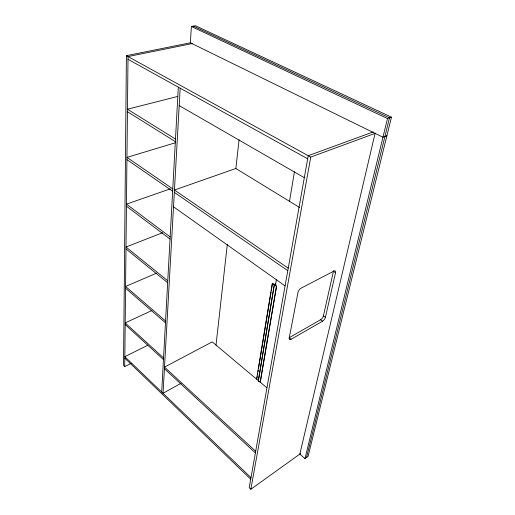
<?xml version="1.0" encoding="UTF-8"?>
<svg xmlns="http://www.w3.org/2000/svg" width="515" height="515" viewBox="0 0 515 515"><rect width="100%" height="100%" fill="white"/><g stroke="black" fill="none" stroke-linecap="round" stroke-linejoin="round"><path stroke-width="0.77" d="M190.788 42.713L126.4 55.684L123.529 365.45L124.727 366.609L131.119 363.365M124.727 366.609L128.029 56.579L192.443 43.524M161.691 392.024L178.319 87.164M180.179 88.194L163.03 393.306L181.093 383.282M375.087 133.366L299.846 454.088L304.996 458.633L308.086 456.387L391.471 117.137L195.423 25.75L191.38 26.497L190.357 42.797L382.954 137.222L386.9 135.735M215.997 345.179L227.321 244.451M288.22 268.186L174.456 190.029L235.857 168.495L239.089 139.726M256.605 379.053L272.293 283.34L274.36 284.55L275.628 283.92M256.805 378.931L257.191 376.562M257.449 374.978L257.712 373.394M257.97 371.817L258.227 370.234M258.491 368.65L271.083 291.928M271.341 290.351L272.512 283.231M258.227 381.319L274.283 284.763L275.589 284.113L274.328 284.795L258.266 381.351M275.345 285.78L276.407 279.433M289.436 201.687L294.458 171.695M260.165 382.04L276.542 286.115L274.688 284.789L275.956 284.151M260.23 382.709L276.542 286.115M373.072 131.969L308.221 155.697L249.209 487.654L250.844 489.25L310.745 157.088L375.564 133.192M291.13 339.256A3.521 1.609 -53 0 1 289.211 338.027L297.998 292.404A3.702 1.777 -54.6 0 1 301.095 288.168L333.875 271.102A3.56 1.635 -55.9 0 1 335.555 272.731L325.409 317.317A3.386 1.494 -54.2 0 1 322.59 321.18L291.13 339.256L289.127 337.731L320.594 319.744A3.38 1.5 -54.2 0 0 323.407 315.895L333.437 271.334A3.554 1.642 -55.9 0 0 333.52 270.645M304.996 458.633L387.486 118.547L391.471 117.137M306.547 457.507L389.482 117.838L193.402 26.123M250.844 489.25L300.747 453.445M147.799 345.243L124.83 356.683L250.985 477.637M151.938 310.487L125.19 322.918L163.551 357.925M156.637 273.143L125.576 286.469L165.566 320.974M162.631 232.709L126.001 247.007L167.761 280.791M170.388 188.844L126.452 204.133L170.15 236.932M175.415 142.758L126.954 157.397L172.776 188.876M177.617 96.46L127.463 109.232L175.493 139.076M191.38 26.497L387.486 118.547M126.4 55.684L310.745 157.088M127.997 59.296L307.667 158.787M179.201 105.601L304.307 177.707M235.857 168.495L299.601 207.506M127.437 111.71L175.351 141.644M333.437 271.334L335.555 272.731M126.928 159.669L172.647 191.213M174.321 192.372L287.782 270.665M173.516 206.798L285.072 285.902M323.407 315.895L325.409 317.317M272.293 283.34L276.323 286.224M320.594 319.744L322.59 321.18M126.433 206.212L170.034 239.063M125.975 248.919L167.652 282.741M266.873 387.756L212.219 341.883L164.504 367.105L255.672 451.288M125.557 288.233L165.47 322.763M125.171 324.547L163.461 359.573M164.407 368.727L255.382 452.923M124.817 358.195L250.715 479.169"/></g></svg>
